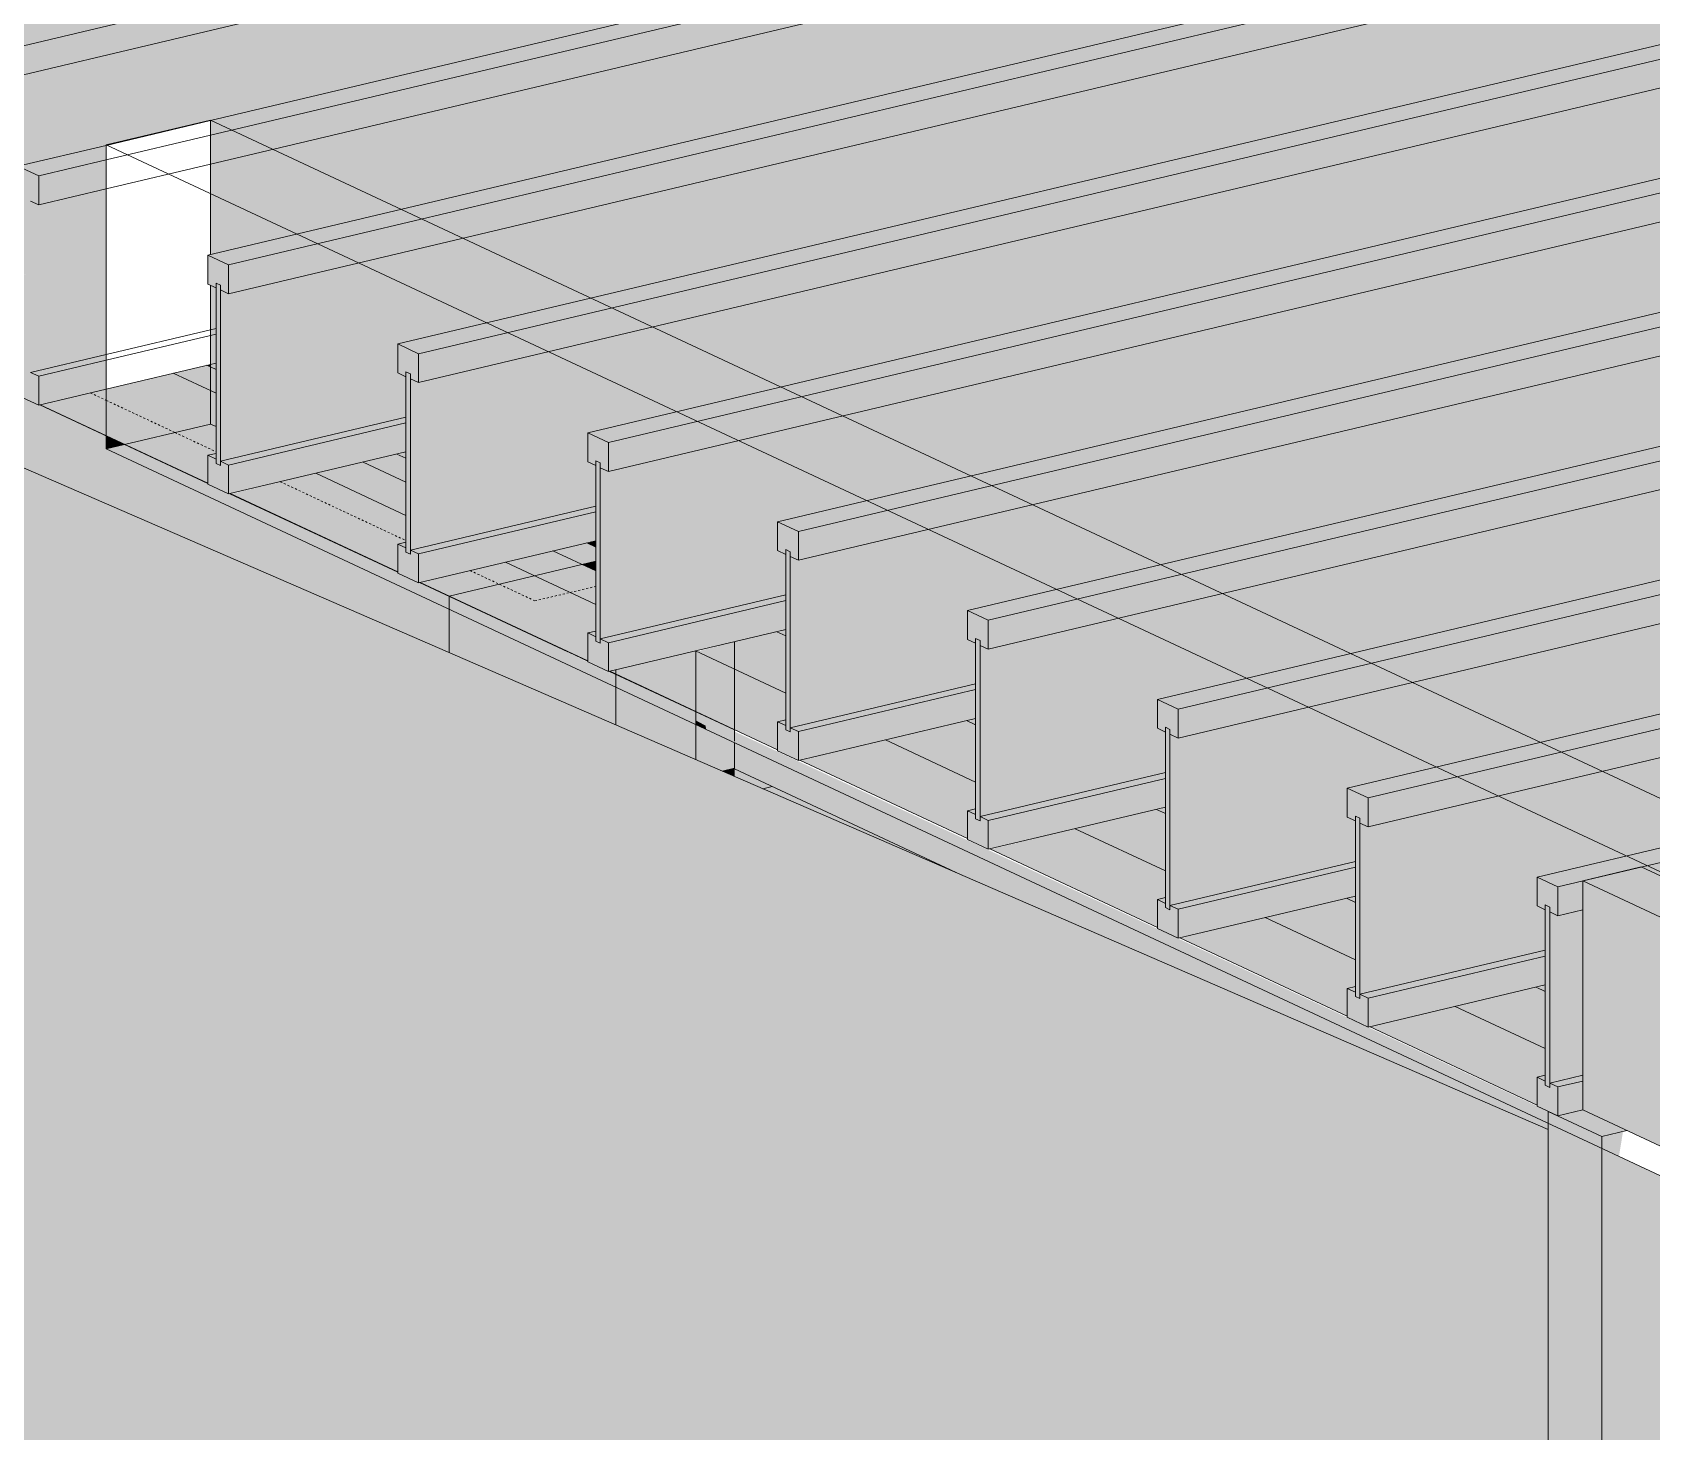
# Model space of a CAD drawing. Header units: inches. Extents: x -8719 to -3484, y -2874 to 4085.
# Drawn here: x -6957.8 to -6878.7, y -2326.3 to -2257.9 of the extents above; entities that cross this region are included whole.
import ezdxf

# ---------------------------------------------------------------- set-up
doc = ezdxf.new("R2010")
doc.units = ezdxf.units.IN
doc.header["$MEASUREMENT"] = 0
doc.linetypes.add('Dash 1_16_', pattern=[0.125, 0.0625, -0.0625])
for name, color, linetype, lineweight in [('A-DETL-1', 90, 'Dash 1_16_', 9), ('I-WALL', 2, 'Continuous', 13), ('S-BEAM', 12, 'Continuous', 9), ('S-COLS', 52, 'Continuous', 9), ('S-FNDN', 32, 'Continuous', 13)]:
    doc.layers.add(name, color=color, linetype=linetype, lineweight=lineweight)
for name, color, linetype, lineweight, transparency in [('A-WALL-PATT-1', 235, 'Continuous', 13, 0.4), ('A-WALL-PATT-3', 25, 'Continuous', 13, 0.4), ('I-WALL-1', 2, 'Continuous', 13, 0.4), ('S-FNDN-2', 25, 'Continuous', 13, 0.4)]:
    doc.layers.add(name, color=color, linetype=linetype, lineweight=lineweight, transparency=transparency)

# ---------------------------------------------------------------- blocks, each defined once
blk = doc.blocks.new('LVL-Laminated Veneer Lumber - _2_-1 3_4_ x 11 7_8_ LVL-2285549-STRUCTURAL - 3D')
at = {"layer": 'S-BEAM'}
for p, q in [((-5684.523, -2299.342), (-5681.672, -2298.666)), ((-5652.85, -2312.15), (-5681.672, -2298.666)), ((-5684.523, -2310.539), (-5684.523, -2299.342)), ((-5684.523, -2299.342), (-5655.701, -2312.826)), ((-5677.479, -2313.834), (-5684.523, -2310.539)), ((-5652.85, -2312.15), (-5655.652, -2312.814)), ((-5652.85, -2312.715), (-5652.85, -2312.15)), ((-5655.701, -2312.826), (-5655.701, -2313.391)), ((-5668.198, -2318.176), (-5675.242, -2314.881)), ((-5658.086, -2322.907), (-5665.961, -2319.223))]:
    blk.add_line(p, q, dxfattribs=at)
blk = doc.blocks.new('LVL-Laminated Veneer Lumber - 1 3_4_x11 7_8_ LVL-2133004-STRUCTURAL - 3D')
at = {"layer": 'S-BEAM'}
for p, q in [((-5725.985, -2289.003), (-5725.985, -2287.657)), ((-5725.985, -2292.523), (-5725.985, -2289.003)), ((-5725.985, -2293.868), (-5725.985, -2292.593)), ((-5725.985, -2293.868), (-5714.916, -2299.046)), ((-5668.777, -2317.906), (-5668.777, -2319.069)), ((-5667.351, -2319.688), (-5667.351, -2319.434))]:
    blk.add_line(p, q, dxfattribs=at)
blk = doc.blocks.new('Plywood Web Joist - 11 7_8_ TJI360 _ 16_ O_C_-V343-STRUCTURAL - 3D')
at = {"layer": 'S-BEAM'}
for p, q in [((-5694.508, -2242.819), (-5769.273, -2260.555)), ((-5769.273, -2261.97), (-5692.502, -2243.758))]:
    blk.add_line(p, q, dxfattribs=at)
blk = doc.blocks.new('Plywood Web Joist - 11 7_8_ TJI360 _ 16_ O_C_-V344-STRUCTURAL - 3D')
at = {"layer": 'S-BEAM'}
for p, q in [((-5751.602, -2262.191), (-5686.242, -2246.686)), ((-5685.227, -2247.161), (-5751.602, -2262.907)), ((-5751.602, -2264.321), (-5683.221, -2248.1)), ((-5756.693, -2263.399), (-5751.602, -2262.191)), ((-5751.602, -2262.907), (-5756.693, -2264.115)), ((-5761.007, -2264.422), (-5756.693, -2263.399)), ((-5759.992, -2264.897), (-5761.007, -2264.422)), ((-5756.693, -2264.115), (-5759.992, -2264.897)), ((-5756.693, -2265.529), (-5751.602, -2264.321)), ((-5759.992, -2266.312), (-5759.992, -2264.897)), ((-5759.992, -2266.312), (-5756.693, -2265.529)), ((-5760.391, -2266.125), (-5759.992, -2266.312)), ((-5756.693, -2273.616), (-5751.602, -2272.408)), ((-5756.693, -2273.897), (-5751.602, -2272.689)), ((-5751.602, -2272.408), (-5751.327, -2272.343)), ((-5751.602, -2272.689), (-5751.327, -2272.624)), ((-5760.391, -2274.493), (-5756.693, -2273.616)), ((-5759.992, -2274.68), (-5756.693, -2273.897)), ((-5756.693, -2275.311), (-5751.602, -2274.104)), ((-5751.602, -2274.104), (-5751.327, -2274.038)), ((-5759.992, -2274.68), (-5760.391, -2274.493)), ((-5759.992, -2276.094), (-5759.992, -2274.68)), ((-5761.007, -2275.619), (-5759.992, -2276.094)), ((-5759.992, -2276.094), (-5756.693, -2275.311))]:
    blk.add_line(p, q, dxfattribs=at)
blk = doc.blocks.new('Plywood Web Joist - 11 7_8_ TJI360 _ 16_ O_C_-V345-STRUCTURAL - 3D')
at = {"layer": 'S-BEAM'}
for p, q in [((-5751.726, -2268.764), (-5676.961, -2251.028)), ((-5675.946, -2251.503), (-5750.711, -2269.239)), ((-5750.711, -2270.653), (-5673.94, -2252.441)), ((-5750.711, -2269.239), (-5751.726, -2268.764)), ((-5751.726, -2268.764), (-5751.726, -2270.179)), ((-5750.711, -2270.653), (-5750.711, -2269.239)), ((-5751.726, -2270.179), (-5751.327, -2270.365)), ((-5751.327, -2270.365), (-5751.327, -2270.129)), ((-5751.327, -2270.129), (-5751.11, -2270.231)), ((-5751.11, -2270.231), (-5751.327, -2270.129)), ((-5751.327, -2270.129), (-5751.327, -2278.942)), ((-5751.11, -2270.231), (-5751.11, -2270.467)), ((-5751.11, -2279.043), (-5751.11, -2270.231)), ((-5751.11, -2270.467), (-5750.711, -2270.653)), ((-5751.11, -2278.835), (-5742.046, -2276.685)), ((-5750.711, -2279.022), (-5742.046, -2276.966)), ((-5751.327, -2278.452), (-5751.726, -2278.547)), ((-5751.726, -2278.547), (-5751.726, -2279.961)), ((-5751.327, -2278.733), (-5751.726, -2278.547)), ((-5751.327, -2278.942), (-5751.327, -2278.733)), ((-5751.11, -2279.043), (-5751.327, -2278.942)), ((-5751.327, -2278.942), (-5751.11, -2279.043)), ((-5750.711, -2279.022), (-5751.11, -2278.835)), ((-5751.11, -2278.835), (-5751.11, -2279.043)), ((-5750.711, -2280.436), (-5742.046, -2278.38)), ((-5750.711, -2280.436), (-5750.711, -2279.022)), ((-5751.726, -2279.961), (-5750.711, -2280.436))]:
    blk.add_line(p, q, dxfattribs=at)
blk = doc.blocks.new('Plywood Web Joist - 11 7_8_ TJI360 _ 16_ O_C_-V346-STRUCTURAL - 3D')
at = {"layer": 'S-BEAM'}
for p, q in [((-5742.445, -2273.106), (-5648.932, -2250.922)), ((-5648.932, -2251.638), (-5741.43, -2273.581)), ((-5741.43, -2274.995), (-5648.932, -2253.052)), ((-5741.43, -2273.581), (-5742.445, -2273.106)), ((-5742.445, -2273.106), (-5742.445, -2274.52)), ((-5741.43, -2274.995), (-5741.43, -2273.581)), ((-5742.445, -2274.52), (-5742.046, -2274.707)), ((-5742.046, -2274.707), (-5742.046, -2274.471)), ((-5742.046, -2274.471), (-5741.829, -2274.573)), ((-5741.829, -2274.573), (-5742.046, -2274.471)), ((-5742.046, -2274.471), (-5742.046, -2283.284)), ((-5741.829, -2274.573), (-5741.829, -2274.809)), ((-5741.829, -2283.385), (-5741.829, -2274.573)), ((-5741.829, -2274.809), (-5741.43, -2274.995)), ((-5741.829, -2283.177), (-5732.765, -2281.027)), ((-5741.43, -2283.363), (-5732.765, -2281.308)), ((-5742.046, -2282.794), (-5742.445, -2282.888)), ((-5742.445, -2282.888), (-5742.445, -2284.303)), ((-5742.046, -2283.075), (-5742.445, -2282.888)), ((-5741.43, -2284.778), (-5732.765, -2282.722)), ((-5742.046, -2283.284), (-5742.046, -2283.075)), ((-5741.829, -2283.385), (-5742.046, -2283.284)), ((-5742.046, -2283.284), (-5741.829, -2283.385)), ((-5741.43, -2283.363), (-5741.829, -2283.177)), ((-5741.829, -2283.177), (-5741.829, -2283.385)), ((-5741.43, -2284.778), (-5741.43, -2283.363)), ((-5742.445, -2284.303), (-5741.43, -2284.778))]:
    blk.add_line(p, q, dxfattribs=at)
blk = doc.blocks.new('Plywood Web Joist - 11 7_8_ TJI360 _ 16_ O_C_-V347-STRUCTURAL - 3D')
at = {"layer": 'S-BEAM'}
for p, q in [((-5733.164, -2277.448), (-5648.932, -2257.466)), ((-5648.932, -2258.181), (-5732.149, -2277.923)), ((-5732.149, -2279.337), (-5648.932, -2259.596)), ((-5732.149, -2277.923), (-5733.164, -2277.448)), ((-5733.164, -2277.448), (-5733.164, -2278.862)), ((-5732.149, -2279.337), (-5732.149, -2277.923)), ((-5733.164, -2278.862), (-5732.765, -2279.049)), ((-5732.765, -2279.049), (-5732.765, -2278.813)), ((-5732.765, -2278.813), (-5732.548, -2278.915)), ((-5732.548, -2278.915), (-5732.765, -2278.813)), ((-5732.765, -2278.813), (-5732.765, -2287.625)), ((-5732.548, -2278.915), (-5732.548, -2279.151)), ((-5732.548, -2287.727), (-5732.548, -2278.915)), ((-5732.548, -2279.151), (-5732.149, -2279.337)), ((-5732.548, -2287.519), (-5723.485, -2285.369)), ((-5732.149, -2287.705), (-5723.485, -2285.65)), ((-5732.765, -2287.136), (-5733.164, -2287.23)), ((-5733.164, -2287.23), (-5733.164, -2288.645)), ((-5732.765, -2287.417), (-5733.164, -2287.23)), ((-5732.765, -2287.625), (-5732.765, -2287.417)), ((-5732.548, -2287.727), (-5732.765, -2287.625)), ((-5732.765, -2287.625), (-5732.548, -2287.727)), ((-5732.149, -2287.705), (-5732.548, -2287.519)), ((-5732.548, -2287.519), (-5732.548, -2287.727)), ((-5732.149, -2289.12), (-5723.485, -2287.064)), ((-5732.149, -2289.12), (-5732.149, -2287.705)), ((-5733.164, -2288.645), (-5732.149, -2289.12))]:
    blk.add_line(p, q, dxfattribs=at)
blk = doc.blocks.new('Plywood Web Joist - 11 7_8_ TJI360 _ 16_ O_C_-V348-STRUCTURAL - 3D')
at = {"layer": 'S-BEAM'}
for p, q in [((-5723.883, -2281.79), (-5648.932, -2264.009)), ((-5648.932, -2264.725), (-5722.868, -2282.265)), ((-5722.868, -2283.679), (-5648.932, -2266.139)), ((-5722.868, -2282.265), (-5723.883, -2281.79)), ((-5723.883, -2281.79), (-5723.883, -2283.204)), ((-5722.868, -2283.679), (-5722.868, -2282.265)), ((-5723.883, -2283.204), (-5723.485, -2283.391)), ((-5723.485, -2283.391), (-5723.485, -2283.155)), ((-5723.485, -2283.155), (-5723.267, -2283.257)), ((-5723.267, -2283.257), (-5723.485, -2283.155)), ((-5723.485, -2283.155), (-5723.485, -2291.967)), ((-5723.267, -2283.257), (-5723.267, -2283.493)), ((-5723.267, -2292.069), (-5723.267, -2283.257)), ((-5723.267, -2283.493), (-5722.868, -2283.679)), ((-5723.267, -2291.861), (-5714.204, -2289.71)), ((-5722.868, -2292.047), (-5714.204, -2289.992)), ((-5723.485, -2291.478), (-5723.883, -2291.572)), ((-5723.883, -2291.572), (-5723.883, -2292.987)), ((-5723.485, -2291.759), (-5723.883, -2291.572)), ((-5723.485, -2291.967), (-5723.485, -2291.759)), ((-5722.868, -2293.461), (-5714.204, -2291.406)), ((-5723.267, -2292.069), (-5723.485, -2291.967)), ((-5723.485, -2291.967), (-5723.267, -2292.069)), ((-5722.868, -2292.047), (-5723.267, -2291.861)), ((-5723.267, -2291.861), (-5723.267, -2292.069)), ((-5722.868, -2293.461), (-5722.868, -2292.047)), ((-5723.883, -2292.987), (-5722.868, -2293.461))]:
    blk.add_line(p, q, dxfattribs=at)
blk = doc.blocks.new('Plywood Web Joist - 11 7_8_ TJI360 _ 16_ O_C_-V349-STRUCTURAL - 3D')
at = {"layer": 'S-BEAM'}
for p, q in [((-5714.602, -2286.132), (-5648.932, -2270.553)), ((-5648.932, -2271.269), (-5713.587, -2286.607)), ((-5713.587, -2288.021), (-5648.932, -2272.683)), ((-5713.587, -2286.607), (-5714.602, -2286.132)), ((-5714.602, -2286.132), (-5714.602, -2287.546)), ((-5713.587, -2288.021), (-5713.587, -2286.607)), ((-5714.602, -2287.546), (-5714.204, -2287.733)), ((-5714.204, -2287.733), (-5714.204, -2287.497)), ((-5714.204, -2287.497), (-5713.986, -2287.599)), ((-5713.986, -2287.599), (-5714.204, -2287.497)), ((-5714.204, -2287.497), (-5714.204, -2296.309)), ((-5713.986, -2287.599), (-5713.986, -2287.834)), ((-5713.986, -2296.411), (-5713.986, -2287.599)), ((-5713.986, -2287.834), (-5713.587, -2288.021)), ((-5713.986, -2296.202), (-5704.923, -2294.052)), ((-5713.587, -2296.389), (-5704.923, -2294.334)), ((-5714.204, -2295.82), (-5714.602, -2295.914)), ((-5714.602, -2295.914), (-5714.602, -2297.328)), ((-5714.204, -2296.101), (-5714.602, -2295.914)), ((-5714.204, -2296.309), (-5714.204, -2296.101)), ((-5713.986, -2296.411), (-5714.204, -2296.309)), ((-5714.204, -2296.309), (-5713.986, -2296.411)), ((-5713.587, -2296.389), (-5713.986, -2296.202)), ((-5713.986, -2296.202), (-5713.986, -2296.411)), ((-5713.587, -2297.803), (-5704.923, -2295.748)), ((-5713.587, -2297.803), (-5713.587, -2296.389)), ((-5714.602, -2297.328), (-5713.587, -2297.803))]:
    blk.add_line(p, q, dxfattribs=at)
blk = doc.blocks.new('Plywood Web Joist - 11 7_8_ TJI360 _ 16_ O_C_-V350-STRUCTURAL - 3D')
at = {"layer": 'S-BEAM'}
for p, q in [((-5705.322, -2290.474), (-5648.932, -2277.096)), ((-5648.932, -2277.812), (-5704.306, -2290.949)), ((-5704.306, -2292.363), (-5648.932, -2279.226)), ((-5704.306, -2290.949), (-5705.322, -2290.474)), ((-5705.322, -2290.474), (-5705.322, -2291.888)), ((-5704.306, -2292.363), (-5704.306, -2290.949)), ((-5705.322, -2291.888), (-5704.923, -2292.075)), ((-5704.923, -2292.075), (-5704.923, -2291.839)), ((-5704.923, -2291.839), (-5704.705, -2291.941)), ((-5704.705, -2291.941), (-5704.923, -2291.839)), ((-5704.923, -2291.839), (-5704.923, -2300.651)), ((-5704.705, -2291.941), (-5704.705, -2292.176)), ((-5704.705, -2300.753), (-5704.705, -2291.941)), ((-5704.705, -2292.176), (-5704.306, -2292.363)), ((-5704.705, -2300.544), (-5695.642, -2298.394)), ((-5704.306, -2300.731), (-5695.642, -2298.675)), ((-5704.923, -2300.161), (-5705.322, -2300.256)), ((-5705.322, -2300.256), (-5705.322, -2301.67)), ((-5704.923, -2300.443), (-5705.322, -2300.256)), ((-5704.923, -2300.651), (-5704.923, -2300.443)), ((-5704.306, -2302.145), (-5695.642, -2300.09)), ((-5704.705, -2300.753), (-5704.923, -2300.651)), ((-5704.923, -2300.651), (-5704.705, -2300.753)), ((-5704.306, -2300.731), (-5704.705, -2300.544)), ((-5704.705, -2300.544), (-5704.705, -2300.753)), ((-5704.306, -2302.145), (-5704.306, -2300.731)), ((-5705.322, -2301.67), (-5704.306, -2302.145))]:
    blk.add_line(p, q, dxfattribs=at)
blk = doc.blocks.new('Plywood Web Joist - 11 7_8_ TJI360 _ 16_ O_C_-V351-STRUCTURAL - 3D')
at = {"layer": 'S-BEAM'}
for p, q in [((-5696.041, -2294.815), (-5648.932, -2283.64)), ((-5648.932, -2284.356), (-5695.026, -2295.29)), ((-5695.026, -2296.705), (-5648.932, -2285.77)), ((-5695.026, -2295.29), (-5696.041, -2294.815)), ((-5696.041, -2294.815), (-5696.041, -2296.23)), ((-5695.026, -2296.705), (-5695.026, -2295.29)), ((-5696.041, -2296.23), (-5695.642, -2296.416)), ((-5695.642, -2296.416), (-5695.642, -2296.181)), ((-5695.642, -2296.181), (-5695.424, -2296.282)), ((-5695.424, -2296.282), (-5695.642, -2296.181)), ((-5695.642, -2296.181), (-5695.642, -2304.993)), ((-5695.424, -2296.282), (-5695.424, -2296.518)), ((-5695.424, -2305.095), (-5695.424, -2296.282)), ((-5695.424, -2296.518), (-5695.026, -2296.705)), ((-5695.424, -2304.886), (-5686.361, -2302.736)), ((-5695.026, -2305.073), (-5686.361, -2303.017)), ((-5695.642, -2304.503), (-5696.041, -2304.598)), ((-5696.041, -2304.598), (-5696.041, -2306.012)), ((-5695.642, -2304.784), (-5696.041, -2304.598)), ((-5695.642, -2304.993), (-5695.642, -2304.784)), ((-5695.424, -2305.095), (-5695.642, -2304.993)), ((-5695.642, -2304.993), (-5695.424, -2305.095)), ((-5695.026, -2305.073), (-5695.424, -2304.886)), ((-5695.424, -2304.886), (-5695.424, -2305.095)), ((-5695.026, -2306.487), (-5686.361, -2304.432)), ((-5695.026, -2306.487), (-5695.026, -2305.073)), ((-5696.041, -2306.012), (-5695.026, -2306.487))]:
    blk.add_line(p, q, dxfattribs=at)
blk = doc.blocks.new('Plywood Web Joist - 11 7_8_ TJI360 _ 16_ O_C_-V352-STRUCTURAL - 3D')
at = {"layer": 'S-BEAM'}
for p, q in [((-5686.76, -2299.157), (-5648.932, -2290.184)), ((-5648.932, -2290.899), (-5685.745, -2299.632)), ((-5685.745, -2299.632), (-5686.76, -2299.157)), ((-5686.76, -2299.157), (-5686.76, -2300.572)), ((-5685.745, -2301.047), (-5685.745, -2299.632)), ((-5686.76, -2300.572), (-5686.361, -2300.758)), ((-5686.361, -2300.758), (-5686.361, -2300.523)), ((-5686.361, -2300.523), (-5686.143, -2300.624)), ((-5686.143, -2300.624), (-5686.361, -2300.523)), ((-5686.361, -2300.523), (-5686.361, -2309.335)), ((-5686.143, -2300.624), (-5686.143, -2300.86)), ((-5686.143, -2309.437), (-5686.143, -2300.624)), ((-5686.143, -2300.86), (-5685.745, -2301.047)), ((-5685.745, -2301.047), (-5684.523, -2300.757)), ((-5686.361, -2308.845), (-5686.76, -2308.94)), ((-5686.76, -2308.94), (-5686.76, -2310.354)), ((-5686.361, -2309.126), (-5686.76, -2308.94)), ((-5686.361, -2309.335), (-5686.361, -2309.126)), ((-5686.143, -2309.228), (-5684.523, -2308.844)), ((-5685.745, -2309.415), (-5684.523, -2309.125)), ((-5686.143, -2309.437), (-5686.361, -2309.335)), ((-5686.361, -2309.335), (-5686.143, -2309.437)), ((-5685.745, -2309.415), (-5686.143, -2309.228)), ((-5686.143, -2309.228), (-5686.143, -2309.437)), ((-5685.745, -2310.829), (-5685.745, -2309.415)), ((-5686.76, -2310.354), (-5685.745, -2310.829)), ((-5685.745, -2310.829), (-5684.523, -2310.539))]:
    blk.add_line(p, q, dxfattribs=at)

msp = doc.modelspace()

# ---------------------------------------------------------------- hatches: boundary and pattern name
at = {"layer": 'A-WALL-PATT-1'}
for points in [[(-6937.456, -2288.19), (-6937.456, -2286.068), (-6954.217, -2278.227), (-6954.217, -2277.584), (-6996.162, -2257.977), (-6996.162, -2262.714), (-6937.574, -2288.139)], [(-6954.217, -2278.227), (-6953.306, -2278.01), (-6954.217, -2277.6)], [(-6951.709, -2279.4), (-6951.889, -2278.673), (-6953.328, -2278.016), (-6954.217, -2278.227), (-6952.518, -2279.022)], [(-6937.456, -2286.068), (-6937.456, -2285.426), (-6951.885, -2278.691), (-6951.709, -2279.4), (-6938.367, -2285.642)], [(-6925.395, -2291.508), (-6925.395, -2289.45), (-6925.653, -2288.166), (-6929.31, -2289.033), (-6929.31, -2289.401), (-6925.511, -2291.446)], [(-6925.395, -2289.45), (-6925.419, -2288.11), (-6925.653, -2288.166), (-6925.461, -2289.12)], [(-6925.395, -2291.711), (-6925.395, -2291.508), (-6929.31, -2289.401), (-6929.31, -2289.879), (-6925.511, -2291.657)], [(-6925.395, -2293.425), (-6925.395, -2291.711), (-6929.31, -2289.879), (-6929.31, -2291.725), (-6925.511, -2293.374)], [(-6883.741, -2311.198), (-6883.741, -2310.608), (-6923.509, -2292.047), (-6923.509, -2292.523), (-6922.513, -2293.059), (-6883.886, -2311.13)], [(-6922.513, -2293.059), (-6923.509, -2292.523), (-6923.509, -2292.593)]]:
    msp.add_hatch(color=256, dxfattribs=at).paths.add_polyline_path(points, flags=0)
h = msp.add_hatch(color=256, dxfattribs=at)
h.paths.add_polyline_path([(-6855.61, -2325.784), (-6855.61, -2324.358), (-6856.671, -2323.861), (-6856.36, -2325.459), (-6855.767, -2325.716)], flags=0)
h.paths.add_polyline_path([(-6874.789, -2315.386), (-6876.65, -2314.515), (-6876.65, -2314.578), (-6875.003, -2315.292)], flags=0)
h.paths.add_polyline_path([(-6883.741, -2311.501), (-6883.741, -2311.198), (-6923.509, -2292.593), (-6923.509, -2293.868), (-6912.441, -2299.046), (-6884.284, -2311.265)], flags=0)
h = msp.add_hatch(color=256, dxfattribs=at)
h.paths.add_polyline_path([(-6808.76, -2371.396), (-6801.191, -2369.601), (-6800.176, -2370.076), (-6800.176, -2370.448), (-6796.728, -2369.63), (-6808.76, -2364.001), (-6808.76, -2371.068)], flags=0)
h.paths.add_polyline_path([(-6819.137, -2367.315), (-6817.333, -2366.887), (-6817.333, -2361.931), (-6818.738, -2362.264), (-6818.738, -2362.806), (-6819.137, -2362.901), (-6819.137, -2366.726)], flags=0)
h.paths.add_polyline_path([(-6912.441, -2299.046), (-6921.671, -2294.728), (-6922.136, -2294.839), (-6914.222, -2298.273)], flags=0)
at = {"layer": 'A-WALL-PATT-3'}
h = msp.add_hatch(color=256, dxfattribs=at)
h.paths.add_polyline_path([(-6939.571, -2279.857), (-6939.571, -2278.693), (-6940.014, -2278.485), (-6941.666, -2278.877), (-6939.97, -2279.671)], flags=0)
h.paths.add_polyline_path([(-6948.852, -2275.515), (-6948.852, -2274.351), (-6949.126, -2274.223), (-6949.126, -2275.387)], flags=0)
h.paths.add_polyline_path([(-6958.133, -2271.173), (-6958.133, -2270.009), (-6958.576, -2269.802), (-6960.227, -2270.193), (-6958.532, -2270.987)], flags=0)
h.paths.add_polyline_path([(-6967.414, -2266.832), (-6967.414, -2265.667), (-6967.857, -2265.46), (-6969.508, -2265.852), (-6967.813, -2266.645)], flags=0)
h.paths.add_polyline_path([(-6976.695, -2262.49), (-6976.695, -2261.325), (-6977.138, -2261.118), (-6978.789, -2261.51), (-6977.093, -2262.303)], flags=0)
h.paths.add_polyline_path([(-6985.976, -2258.148), (-6985.976, -2256.983), (-6986.419, -2256.776), (-6988.07, -2257.168), (-6986.374, -2257.961)], flags=0)
h.paths.add_polyline_path([(-6995.256, -2253.806), (-6995.256, -2252.642), (-6995.7, -2252.434), (-6996.162, -2252.544), (-6996.162, -2253.382), (-6995.636, -2253.629)], flags=0)
h.paths.add_polyline_path([(-7004.537, -2249.464), (-7004.537, -2247.987), (-7006.632, -2248.484), (-7004.936, -2249.277)], flags=0)
h.paths.add_polyline_path([(-7013.818, -2245.122), (-7013.818, -2243.645), (-7015.913, -2244.142), (-7014.217, -2244.936)], flags=0)
h.paths.add_polyline_path([(-7023.099, -2240.78), (-7023.099, -2239.303), (-7025.194, -2239.8), (-7023.498, -2240.594)], flags=0)
h.paths.add_polyline_path([(-7032.38, -2236.438), (-7032.38, -2234.962), (-7034.475, -2235.458), (-7032.779, -2236.252)], flags=0)
h.paths.add_polyline_path([(-7041.661, -2232.097), (-7041.661, -2231.077), (-7043.107, -2231.42), (-7042.06, -2231.91)], flags=0)
h = msp.add_hatch(color=256, dxfattribs=at)
h.paths.add_polyline_path([(-6939.571, -2278.693), (-6939.571, -2278.38), (-6939.97, -2278.506)], flags=0)
h.paths.add_polyline_path([(-6948.852, -2274.351), (-6948.852, -2274.038), (-6949.126, -2274.104), (-6949.126, -2274.223)], flags=0)
h.paths.add_polyline_path([(-6958.133, -2270.009), (-6958.133, -2269.697), (-6958.532, -2269.823)], flags=0)
h.paths.add_polyline_path([(-6967.414, -2265.667), (-6967.414, -2265.355), (-6967.813, -2265.481)], flags=0)
h.paths.add_polyline_path([(-6976.695, -2261.325), (-6976.695, -2261.013), (-6977.093, -2261.139)], flags=0)
h.paths.add_polyline_path([(-6985.976, -2256.983), (-6985.999, -2256.677), (-6986.374, -2256.797)], flags=0)
h.paths.add_polyline_path([(-6995.256, -2252.642), (-6995.256, -2252.329), (-6995.636, -2252.464)], flags=0)
for points in [[(-6949.126, -2275.387), (-6949.126, -2274.223), (-6949.295, -2274.144), (-6950.947, -2274.535), (-6950.591, -2274.702)], [(-6949.126, -2274.223), (-6949.126, -2274.104), (-6949.295, -2274.144)], [(-6930.961, -2283.885), (-6930.29, -2283.726), (-6930.29, -2283.035), (-6930.733, -2282.827), (-6932.385, -2283.219), (-6931.799, -2283.493)], [(-6930.29, -2283.035), (-6930.29, -2282.722), (-6930.689, -2282.848)], [(-6930.29, -2284.199), (-6930.29, -2283.726), (-6930.961, -2283.885), (-6930.689, -2284.012)]]:
    msp.add_hatch(color=256, dxfattribs=at).paths.add_polyline_path(points, flags=0)
at = {"layer": 'I-WALL-1'}
h = msp.add_hatch(color=256, dxfattribs=at)
h.paths.add_polyline_path([(-6883.741, -2404.744), (-6883.741, -2376.097), (-6924.372, -2385.736), (-6884.227, -2404.516)], flags=0)
h.paths.add_polyline_path([(-6956.566, -2370.674), (-6955.813, -2370.495), (-6955.813, -2369.081), (-6956.373, -2368.819), (-6956.373, -2363.085), (-6955.813, -2362.922), (-6955.813, -2362.311), (-6944.205, -2367.742), (-6942.779, -2367.403), (-6942.779, -2365.989), (-6943.339, -2365.727), (-6943.339, -2359.993), (-6942.779, -2359.83), (-6942.779, -2359.219), (-6939.242, -2360.874), (-6939.242, -2350.912), (-6942.362, -2349.452), (-6943.788, -2349.79), (-6943.788, -2351.205), (-6943.228, -2351.467), (-6943.228, -2357.2), (-6943.788, -2357.333), (-6943.788, -2357.974), (-6955.396, -2352.544), (-6956.821, -2352.882), (-6956.821, -2354.296), (-6956.261, -2354.558), (-6956.261, -2360.292), (-6956.821, -2360.425), (-6956.821, -2361.066), (-6968.429, -2355.636), (-6969.854, -2355.985), (-6969.854, -2357.388), (-6969.294, -2357.65), (-6969.294, -2363.384), (-6969.854, -2363.517), (-6969.854, -2364.158), (-6981.462, -2358.728), (-6981.887, -2358.828), (-6956.678, -2370.622)], flags=0)
h.paths.add_polyline_path([(-6905.105, -2358.466), (-6903.68, -2358.128), (-6903.68, -2356.714), (-6904.24, -2356.452), (-6904.24, -2350.718), (-6903.68, -2350.555), (-6903.68, -2349.944), (-6892.072, -2355.374), (-6890.647, -2355), (-6890.647, -2353.622), (-6891.207, -2353.36), (-6891.207, -2347.626), (-6890.647, -2347.463), (-6890.647, -2346.852), (-6883.741, -2350.083), (-6883.741, -2340.121), (-6890.23, -2337.085), (-6891.655, -2337.423), (-6891.655, -2338.837), (-6891.095, -2339.099), (-6891.095, -2344.833), (-6891.655, -2344.966), (-6891.655, -2345.607), (-6903.263, -2340.177), (-6904.688, -2340.515), (-6904.688, -2341.929), (-6904.128, -2342.191), (-6904.128, -2347.925), (-6904.688, -2348.058), (-6904.688, -2348.699), (-6913.803, -2344.435), (-6913.803, -2354.397), (-6907.556, -2357.32)], flags=0)
h.paths.add_polyline_path([(-6855.61, -2340.651), (-6855.61, -2334.902), (-6864.163, -2330.901), (-6865.589, -2331.239), (-6865.589, -2332.654), (-6865.029, -2332.916), (-6865.029, -2336.245), (-6856.973, -2340.014)], flags=0)
h.paths.add_polyline_path([(-6864.707, -2319.513), (-6863.486, -2319.223), (-6863.486, -2317.809), (-6863.884, -2317.622), (-6863.884, -2309.535), (-6863.486, -2309.44), (-6863.486, -2308.026), (-6860.635, -2307.35), (-6853.177, -2310.839), (-6853.177, -2215.148), (-6869.955, -2207.298), (-6873.009, -2208.023), (-6874.75, -2207.209), (-6874.75, -2205.055), (-6897.798, -2194.273), (-6900.852, -2194.997), (-6902.592, -2194.183), (-6902.592, -2192.03), (-6925.641, -2181.247), (-6928.695, -2181.972), (-6930.435, -2181.157), (-6930.435, -2179.004), (-6953.484, -2168.221), (-6956.538, -2168.946), (-6958.278, -2168.132), (-6958.278, -2165.979), (-6981.326, -2155.196), (-6984.38, -2155.92), (-6986.121, -2155.106), (-6986.121, -2152.953), (-7009.169, -2142.17), (-7012.223, -2142.895), (-7013.963, -2142.081), (-7013.963, -2139.927), (-7037.012, -2129.145), (-7040.066, -2129.869), (-7041.806, -2129.055), (-7041.806, -2126.902), (-7060.041, -2118.371), (-7084.195, -2124.101), (-7084.195, -2146.355), (-7080.582, -2148.046), (-7084.195, -2148.903), (-7084.195, -2152.059), (-7085.417, -2152.349), (-7109.634, -2141.019), (-7109.634, -2130.136), (-7199.835, -2151.534), (-7199.835, -2152.948), (-7199.437, -2153.135), (-7199.437, -2161.221), (-7199.835, -2161.316), (-7199.835, -2162.73), (-7198.82, -2163.205), (-7190.156, -2161.15), (-7190.156, -2165.563), (-7190.554, -2165.658), (-7190.554, -2167.072), (-7189.539, -2167.547), (-7180.875, -2165.492), (-7180.875, -2169.905), (-7181.273, -2170), (-7181.273, -2171.414), (-7180.258, -2171.889), (-7171.594, -2169.833), (-7171.594, -2174.247), (-7171.993, -2174.342), (-7171.993, -2175.756), (-7170.948, -2176.224), (-7162.313, -2174.175), (-7162.313, -2178.589), (-7162.712, -2178.684), (-7162.712, -2180.098), (-7161.697, -2180.573), (-7153.032, -2178.517), (-7153.032, -2182.931), (-7153.431, -2183.025), (-7153.417, -2184.446), (-7152.416, -2184.915), (-7143.751, -2182.859), (-7143.751, -2187.273), (-7144.15, -2187.367), (-7144.15, -2188.782), (-7143.135, -2189.256), (-7134.47, -2187.201), (-7134.47, -2191.615), (-7134.869, -2191.709), (-7134.869, -2193.123), (-7133.854, -2193.598), (-7125.189, -2191.543), (-7125.189, -2195.956), (-7125.588, -2196.051), (-7125.588, -2197.465), (-7124.573, -2197.94), (-7115.908, -2195.885), (-7115.908, -2200.298), (-7116.307, -2200.393), (-7116.307, -2201.807), (-7115.292, -2202.282), (-7106.627, -2200.227), (-7106.627, -2204.64), (-7107.026, -2204.735), (-7107.026, -2206.149), (-7106.011, -2206.624), (-7097.347, -2204.568), (-7097.347, -2208.982), (-7097.745, -2209.077), (-7097.745, -2210.491), (-7096.73, -2210.966), (-7088.066, -2208.91), (-7088.066, -2213.324), (-7088.464, -2213.419), (-7088.464, -2214.833), (-7087.449, -2215.308), (-7078.785, -2213.252), (-7078.785, -2217.666), (-7079.183, -2217.76), (-7079.183, -2219.175), (-7078.168, -2219.65), (-7069.504, -2217.594), (-7069.504, -2222.008), (-7069.903, -2222.102), (-7069.903, -2223.517), (-7068.887, -2223.991), (-7060.223, -2221.936), (-7060.223, -2226.35), (-7060.622, -2226.444), (-7060.622, -2227.858), (-7059.607, -2228.333), (-7050.942, -2226.278), (-7050.942, -2230.691), (-7051.341, -2230.786), (-7051.341, -2232.2), (-7050.326, -2232.675), (-7041.661, -2230.62), (-7041.661, -2235.033), (-7042.06, -2235.128), (-7042.06, -2236.542), (-7041.045, -2237.017), (-7032.38, -2234.962), (-7032.38, -2239.375), (-7032.779, -2239.47), (-7032.779, -2240.884), (-7031.764, -2241.359), (-7023.099, -2239.303), (-7023.099, -2243.717), (-7023.498, -2243.812), (-7023.498, -2245.226), (-7022.483, -2245.701), (-7013.818, -2243.645), (-7013.818, -2248.059), (-7014.217, -2248.153), (-7014.217, -2249.568), (-7013.167, -2250.034), (-7004.537, -2247.987), (-7004.537, -2252.401), (-7004.936, -2252.495), (-7004.936, -2253.91), (-7003.921, -2254.385), (-6995.256, -2252.329), (-6995.256, -2256.743), (-6995.655, -2256.837), (-6995.636, -2258.261), (-6994.64, -2258.726), (-6985.976, -2256.685), (-6985.976, -2261.085), (-6986.374, -2261.179), (-6986.374, -2262.593), (-6985.359, -2263.068), (-6976.695, -2261.013), (-6976.695, -2265.426), (-6977.093, -2265.521), (-6977.093, -2266.935), (-6976.078, -2267.41), (-6967.414, -2265.355), (-6967.414, -2269.768), (-6967.813, -2269.863), (-6967.813, -2271.277), (-6966.797, -2271.752), (-6958.133, -2269.697), (-6958.133, -2274.11), (-6958.532, -2274.205), (-6958.532, -2275.619), (-6957.517, -2276.094), (-6954.217, -2275.311), (-6954.217, -2263.376), (-6949.126, -2262.191), (-6949.126, -2268.735), (-6949.251, -2268.764), (-6949.251, -2270.179), (-6949.126, -2270.237), (-6949.126, -2274.104), (-6948.852, -2274.038), (-6948.852, -2278.452), (-6949.251, -2278.547), (-6949.251, -2279.961), (-6948.236, -2280.436), (-6939.571, -2278.38), (-6939.571, -2282.794), (-6939.97, -2282.888), (-6939.97, -2284.303), (-6938.955, -2284.778), (-6930.29, -2282.722), (-6930.29, -2287.136), (-6930.689, -2287.23), (-6930.689, -2288.645), (-6929.674, -2289.12), (-6921.009, -2287.064), (-6921.009, -2291.478), (-6921.408, -2291.572), (-6921.408, -2292.987), (-6920.393, -2293.461), (-6911.728, -2291.406), (-6911.728, -2295.82), (-6912.127, -2295.914), (-6912.127, -2297.328), (-6911.112, -2297.803), (-6902.447, -2295.748), (-6902.447, -2300.161), (-6902.846, -2300.256), (-6902.846, -2301.67), (-6901.831, -2302.145), (-6893.166, -2300.09), (-6893.166, -2304.503), (-6893.565, -2304.598), (-6893.565, -2306.012), (-6892.55, -2306.487), (-6883.886, -2304.432), (-6883.886, -2308.845), (-6884.284, -2308.94), (-6884.284, -2310.354), (-6883.269, -2310.829), (-6882.047, -2310.539), (-6882.047, -2299.342), (-6879.196, -2298.666), (-6870.931, -2302.533), (-6875.003, -2303.499), (-6875.003, -2304.914), (-6874.605, -2305.1), (-6874.605, -2313.187), (-6875.003, -2313.282), (-6875.003, -2314.696), (-6873.988, -2315.171), (-6872.766, -2314.881), (-6872.766, -2313.467), (-6873.165, -2313.28), (-6873.165, -2305.193), (-6872.766, -2305.099), (-6872.766, -2303.684), (-6869.915, -2303.008), (-6861.65, -2306.875), (-6865.723, -2307.841), (-6865.723, -2309.255), (-6865.324, -2309.442), (-6865.324, -2317.529), (-6865.723, -2317.623), (-6865.723, -2319.038), (-6864.876, -2319.434)], flags=0)
h.paths.add_polyline_path([(-6870.506, -2252.89), (-6939.242, -2220.733), (-6939.242, -2182.606), (-6938.021, -2182.316), (-6931.789, -2185.231), (-6930.637, -2184.958), (-6930.637, -2185.77), (-6909.566, -2195.628), (-6908.414, -2195.354), (-6908.414, -2196.167), (-6887.27, -2206.058), (-6886.118, -2205.785), (-6886.118, -2206.597), (-6869.284, -2214.473), (-6869.284, -2246.897), (-6865.671, -2248.587), (-6869.284, -2249.444), (-6869.284, -2252.6)], flags=0)
h.paths.add_polyline_path([(-6969.84, -2206.419), (-6994.058, -2195.043), (-6994.058, -2156.961), (-6992.836, -2156.671), (-6986.605, -2159.587), (-6985.452, -2159.313), (-6985.452, -2160.126), (-6968.619, -2168.001), (-6968.619, -2200.425), (-6965.005, -2202.116), (-6968.619, -2202.993), (-6968.619, -2206.129)], flags=0)
h.paths.add_polyline_path([(-6853.177, -2203.769), (-6853.177, -2202.285), (-6859.293, -2199.423), (-6860.449, -2200.367), (-6853.615, -2203.564)], flags=0)
h.paths.add_polyline_path([(-6870.195, -2195.807), (-6869.399, -2194.695), (-6887.136, -2186.398), (-6888.292, -2187.341), (-6872.917, -2194.534)], flags=0)
h.paths.add_polyline_path([(-6898.038, -2182.781), (-6897.241, -2181.67), (-6914.979, -2173.372), (-6916.135, -2174.315), (-6900.852, -2181.465)], flags=0)
h.paths.add_polyline_path([(-6925.881, -2169.756), (-6925.085, -2168.644), (-6942.821, -2160.347), (-6943.977, -2161.29), (-6928.695, -2168.439)], flags=0)
h.paths.add_polyline_path([(-6953.724, -2156.73), (-6952.928, -2155.618), (-6970.664, -2147.321), (-6971.82, -2148.264), (-6956.538, -2155.414)], flags=0)
h.paths.add_polyline_path([(-7208.198, -2146.616), (-7181.775, -2140.348), (-7225.186, -2120.039), (-7229.009, -2120.039), (-7229.009, -2120.67), (-7225.715, -2122.211), (-7229.009, -2122.211), (-7229.009, -2127.44), (-7240.186, -2122.211), (-7241.073, -2122.211), (-7241.073, -2124.215), (-7239.74, -2124.839), (-7241.073, -2124.839), (-7241.073, -2130.985), (-7252.615, -2125.585), (-7252.971, -2125.67), (-7208.707, -2146.378)], flags=0)
h.paths.add_polyline_path([(-6981.566, -2143.705), (-6980.77, -2142.593), (-6998.507, -2134.295), (-6999.663, -2135.239), (-6984.38, -2142.388)], flags=0)
h.paths.add_polyline_path([(-7171.339, -2137.872), (-7109.634, -2123.234), (-7109.634, -2118.963), (-7146.986, -2101.488), (-7150.81, -2101.488), (-7150.81, -2102.119), (-7147.784, -2103.535), (-7150.81, -2103.535), (-7150.81, -2108.889), (-7160.02, -2104.58), (-7163.843, -2104.58), (-7163.843, -2105.211), (-7160.817, -2106.626), (-7163.843, -2106.626), (-7163.843, -2111.981), (-7173.053, -2107.672), (-7176.876, -2107.672), (-7176.876, -2108.303), (-7173.851, -2109.718), (-7176.876, -2109.718), (-7176.876, -2115.072), (-7186.086, -2110.764), (-7189.91, -2110.764), (-7189.91, -2111.395), (-7186.884, -2112.81), (-7189.91, -2112.81), (-7189.91, -2116.746), (-7188.479, -2116.746), (-7188.479, -2118.833), (-7199.119, -2113.856), (-7202.943, -2113.856), (-7202.943, -2114.486), (-7199.917, -2115.902), (-7202.943, -2115.902), (-7202.943, -2121.256), (-7213.071, -2116.518), (-7215.219, -2116.518), (-7214.301, -2116.948), (-7215.976, -2116.989), (-7172.764, -2137.205)], flags=0)
h.paths.add_polyline_path([(-7009.409, -2130.679), (-7008.613, -2129.567), (-7026.349, -2121.27), (-7027.505, -2122.213), (-7009.431, -2130.669)], flags=0)
h.paths.add_polyline_path([(-7254.397, -2125.003), (-7254.397, -2124.884), (-7254.567, -2124.924)], flags=0)
h.paths.add_polyline_path([(-7037.252, -2117.653), (-7036.455, -2116.542), (-7054.192, -2108.244), (-7055.348, -2109.187), (-7037.273, -2117.643)], flags=0)
h.paths.add_polyline_path([(-7084.195, -2117.199), (-7069.83, -2113.791), (-7092.697, -2103.093), (-7095.751, -2103.818), (-7097.492, -2103.004), (-7097.492, -2100.851), (-7109.634, -2095.17), (-7109.634, -2100.585), (-7123.155, -2094.259), (-7123.895, -2094.259), (-7122.168, -2095.305), (-7124.744, -2095.305), (-7124.744, -2095.935), (-7121.718, -2097.351), (-7124.744, -2097.351), (-7124.744, -2102.705), (-7135.886, -2097.493), (-7135.886, -2098.397), (-7137.777, -2098.397), (-7136.217, -2099.126), (-7137.565, -2099.126), (-7135.886, -2099.912), (-7135.886, -2102.769), (-7109.634, -2115.05), (-7109.634, -2102.891), (-7108.412, -2102.602), (-7102.133, -2105.506), (-7101.029, -2105.244), (-7101.029, -2106.056), (-7084.195, -2113.931), (-7084.195, -2116.746)], flags=0)
h.paths.add_polyline_path([(-7065.095, -2104.628), (-7064.299, -2103.516), (-7082.035, -2095.218), (-7083.191, -2096.162), (-7065.761, -2104.316)], flags=0)
h = msp.add_hatch(color=256, dxfattribs=at)
h.paths.add_polyline_path([(-6924.372, -2385.736), (-6883.741, -2376.097), (-6883.741, -2368.837), (-6913.803, -2375.969), (-6913.803, -2378.744), (-6915.025, -2379.034), (-6918.961, -2377.193), (-6934.668, -2380.919), (-6925.511, -2385.203)], flags=0)
h.paths.add_polyline_path([(-6855.61, -2322.907), (-6855.61, -2312.931), (-6854.682, -2312.71), (-6853.177, -2313.38), (-6853.226, -2310.816), (-6860.635, -2307.35), (-6863.486, -2308.026), (-6863.486, -2309.44), (-6863.884, -2309.535), (-6863.884, -2317.622), (-6863.486, -2317.809), (-6863.486, -2319.223), (-6855.771, -2322.832)], flags=0)
h.paths.add_polyline_path([(-6865.723, -2318.176), (-6865.723, -2317.623), (-6865.324, -2317.529), (-6865.324, -2309.442), (-6865.723, -2309.206), (-6865.723, -2307.841), (-6861.65, -2306.875), (-6869.915, -2303.008), (-6872.766, -2303.684), (-6872.766, -2305.099), (-6873.165, -2305.193), (-6873.165, -2313.28), (-6872.766, -2313.467), (-6872.766, -2314.881), (-6865.842, -2318.12)], flags=0)
h.paths.add_polyline_path([(-6875.003, -2313.834), (-6875.003, -2313.282), (-6874.605, -2313.187), (-6874.605, -2305.1), (-6875.003, -2304.864), (-6875.003, -2303.499), (-6870.931, -2302.533), (-6879.196, -2298.666), (-6882.047, -2299.342), (-6882.047, -2310.539), (-6875.123, -2313.778)], flags=0)
h.paths.add_polyline_path([(-6883.886, -2304.744), (-6883.886, -2304.432), (-6884.284, -2304.558)], flags=0)
h.paths.add_polyline_path([(-6893.166, -2300.402), (-6893.166, -2300.09), (-6893.565, -2300.216)], flags=0)
h.paths.add_polyline_path([(-6902.447, -2296.06), (-6902.447, -2295.748), (-6902.846, -2295.874)], flags=0)
h.paths.add_polyline_path([(-6911.728, -2291.718), (-6911.728, -2291.406), (-6912.127, -2291.532)], flags=0)
h.paths.add_polyline_path([(-6921.009, -2287.377), (-6921.009, -2287.064), (-6921.408, -2287.19)], flags=0)
h.paths.add_polyline_path([(-7207.594, -2159.101), (-7199.437, -2157.166), (-7199.437, -2153.135), (-7199.835, -2152.899), (-7199.835, -2151.534), (-7109.634, -2130.136), (-7109.634, -2123.234), (-7171.339, -2137.872), (-7216.536, -2116.746), (-7216.536, -2117.733), (-7214.563, -2118.656), (-7219.133, -2118.656), (-7219.133, -2122.871), (-7181.775, -2140.348), (-7208.198, -2146.616), (-7252.971, -2125.67), (-7254.397, -2126.008), (-7254.397, -2125.003), (-7254.567, -2124.924), (-7254.397, -2124.884), (-7254.397, -2124.168), (-7257.007, -2124.787), (-7257.007, -2135.984), (-7237.217, -2145.242), (-7237.217, -2146.391), (-7235.554, -2147.169), (-7235.554, -2146.02), (-7209.267, -2158.318)], flags=0)
h.paths.add_polyline_path([(-7084.195, -2124.101), (-7060.041, -2118.371), (-7064.855, -2116.119), (-7067.909, -2116.843), (-7069.649, -2116.029), (-7069.649, -2113.876), (-7069.83, -2113.791), (-7084.195, -2117.199), (-7084.195, -2118.631)], flags=0)
h.paths.add_polyline_path([(-7109.634, -2118.963), (-7109.634, -2115.05), (-7141.581, -2100.105), (-7143.73, -2100.105), (-7143.007, -2100.443), (-7145.821, -2100.443), (-7145.821, -2102.034), (-7114.374, -2116.746)], flags=0)
h = msp.add_hatch(color=256, dxfattribs=at)
h.paths.add_polyline_path([(-6985.157, -2357.298), (-6939.242, -2346.406), (-6939.242, -2329.577), (-6938.021, -2329.287), (-6931.789, -2332.202), (-6930.637, -2331.929), (-6930.637, -2332.741), (-6914.151, -2340.454), (-6883.741, -2333.239), (-6883.741, -2311.501), (-7095.956, -2219.407), (-7119.375, -2224.963), (-7125.176, -2222.445), (-7137.898, -2225.463), (-7137.898, -2285.842), (-6985.157, -2357.298)], flags=0)
h.paths.add_polyline_path([(-6875.588, -2331.305), (-6856.973, -2326.889), (-6856.973, -2323.72), (-6876.378, -2314.696), (-6876.65, -2314.578), (-6876.65, -2326.501), (-6876.039, -2326.356), (-6876.039, -2331.094), (-6875.588, -2331.305)], flags=0)
h = msp.add_hatch(color=256, dxfattribs=at)
h.paths.add_polyline_path([(-6882.759, -2410.659), (-6882.759, -2327.95), (-6881.13, -2327.564), (-6881.13, -2328.713), (-6876.65, -2330.808), (-6876.65, -2314.515), (-6880.288, -2312.813), (-6880.087, -2311.582), (-6879.908, -2311.54), (-6882.047, -2310.539), (-6883.269, -2310.829), (-6883.741, -2310.608), (-6883.741, -2410.2), (-6883.418, -2410.351)], flags=0)
h.paths.add_polyline_path([(-6853.177, -2341.79), (-6853.177, -2314.423), (-6855.61, -2313.285), (-6855.61, -2324.023), (-6855.386, -2324.023), (-6855.386, -2324.463), (-6855.61, -2324.358), (-6855.61, -2340.651), (-6853.297, -2341.734)], flags=0)
at = {"layer": 'S-FNDN-2'}
h = msp.add_hatch(color=256, dxfattribs=at)
h.paths.add_polyline_path([(-6933.276, -2284.434), (-6930.961, -2283.885), (-6932.385, -2283.219), (-6934.699, -2283.768)], flags=0)
h.paths.add_polyline_path([(-6939.571, -2281.489), (-6939.571, -2279.857), (-6941.666, -2278.877), (-6943.98, -2279.426), (-6939.97, -2281.303)], flags=0)
h.paths.add_polyline_path([(-6954.217, -2277.584), (-6954.217, -2275.311), (-6957.403, -2276.094), (-6955.425, -2277.019)], flags=0)
h.paths.add_polyline_path([(-6948.852, -2277.147), (-6948.852, -2275.515), (-6949.126, -2275.387), (-6949.126, -2277.019)], flags=0)
h.paths.add_polyline_path([(-6958.532, -2275.566), (-6958.532, -2274.205), (-6958.133, -2274.11), (-6958.133, -2271.173), (-6960.227, -2270.193), (-6966.683, -2271.752), (-6960.379, -2274.702)], flags=0)
h.paths.add_polyline_path([(-6967.813, -2271.224), (-6967.813, -2269.863), (-6967.414, -2269.768), (-6967.414, -2266.832), (-6969.508, -2265.852), (-6975.964, -2267.41), (-6969.66, -2270.36)], flags=0)
h.paths.add_polyline_path([(-6977.093, -2266.882), (-6977.093, -2265.521), (-6976.695, -2265.426), (-6976.695, -2262.49), (-6978.789, -2261.51), (-6985.245, -2263.068), (-6978.104, -2266.409)], flags=0)
h.paths.add_polyline_path([(-6986.374, -2262.54), (-6986.374, -2261.179), (-6985.976, -2261.085), (-6985.976, -2258.148), (-6988.07, -2257.168), (-6994.526, -2258.726), (-6988.222, -2261.676)], flags=0)
h.paths.add_polyline_path([(-6995.655, -2258.198), (-6995.636, -2256.833), (-6995.256, -2256.743), (-6995.256, -2253.806), (-6996.162, -2253.382), (-6996.162, -2257.961)], flags=0)
for points in [[(-6953.306, -2278.01), (-6949.126, -2277.019), (-6949.126, -2275.387), (-6950.947, -2274.535), (-6954.217, -2275.311), (-6954.217, -2277.584)], [(-6951.889, -2278.673), (-6952.124, -2277.73), (-6953.306, -2278.01), (-6952.844, -2278.227)], [(-6931.655, -2288.782), (-6931.655, -2288.139), (-6930.689, -2287.91), (-6930.689, -2287.23), (-6930.29, -2287.136), (-6930.29, -2285.831), (-6933.276, -2284.434), (-6937.456, -2285.441), (-6937.456, -2286.068), (-6932.567, -2288.356)], [(-6929.31, -2289.401), (-6929.31, -2289.033), (-6929.674, -2289.12), (-6930.689, -2288.591), (-6930.689, -2287.91), (-6931.655, -2288.139), (-6929.645, -2289.221)], [(-6929.31, -2289.879), (-6929.31, -2289.401), (-6931.655, -2288.155), (-6931.655, -2288.782), (-6929.674, -2289.709)], [(-6923.509, -2292.523), (-6923.509, -2289.003), (-6925.395, -2288.139), (-6925.395, -2289.45), (-6924.929, -2291.759), (-6924.393, -2292.047)], [(-6929.31, -2291.725), (-6929.31, -2289.879), (-6931.655, -2288.782), (-6931.655, -2290.708), (-6929.674, -2291.568)], [(-6924.929, -2291.759), (-6925.395, -2289.45), (-6925.395, -2291.508)], [(-6924.892, -2291.946), (-6924.929, -2291.759), (-6925.395, -2291.508), (-6925.395, -2291.711)], [(-6924.517, -2293.805), (-6924.892, -2291.946), (-6925.395, -2291.711), (-6925.395, -2293.425)], [(-6923.509, -2292.593), (-6923.509, -2292.523), (-6924.929, -2291.759), (-6924.892, -2291.946), (-6924.676, -2292.047)], [(-6923.509, -2294.243), (-6923.509, -2293.835), (-6924.117, -2293.979)], [(-6922.136, -2294.839), (-6921.671, -2294.728), (-6923.509, -2293.868), (-6923.509, -2294.243), (-6923.418, -2294.282)]]:
    msp.add_hatch(color=256, dxfattribs=at).paths.add_polyline_path(points, flags=0)
h = msp.add_hatch(color=256, dxfattribs=at)
h.paths.add_polyline_path([(-6937.456, -2285.426), (-6933.276, -2284.434), (-6934.699, -2283.768), (-6938.841, -2284.778), (-6937.671, -2285.325)], flags=0)
h.paths.add_polyline_path([(-6939.97, -2284.249), (-6939.97, -2282.888), (-6939.571, -2282.794), (-6939.571, -2281.489), (-6943.98, -2279.426), (-6948.122, -2280.436), (-6941.817, -2283.385)], flags=0)
h.paths.add_polyline_path([(-6949.251, -2279.908), (-6949.251, -2278.547), (-6948.852, -2278.452), (-6948.852, -2277.147), (-6949.126, -2277.019), (-6952.124, -2277.73), (-6951.889, -2278.673), (-6951.098, -2279.043)], flags=0)
h = msp.add_hatch(color=256, dxfattribs=at)
h.paths.add_polyline_path([(-6931.655, -2290.708), (-6931.655, -2288.782), (-6937.456, -2286.068), (-6937.456, -2288.19), (-6935.482, -2289.047)], flags=0)
h.paths.add_polyline_path([(-6930.29, -2285.831), (-6930.29, -2284.199), (-6930.961, -2283.885), (-6933.276, -2284.434), (-6930.689, -2285.644)], flags=0)
h = msp.add_hatch(color=256, dxfattribs=at)
h.paths.add_polyline_path([(-6924.117, -2293.979), (-6923.509, -2293.835), (-6923.509, -2292.593), (-6924.892, -2291.946), (-6924.517, -2293.805), (-6924.384, -2293.863)], flags=0)
h.paths.add_polyline_path([(-6923.509, -2289.003), (-6923.509, -2287.657), (-6925.356, -2288.139)], flags=0)
h = msp.add_hatch(color=256, dxfattribs=at)
h.paths.add_polyline_path([(-6883.886, -2307.54), (-6883.886, -2304.744), (-6884.329, -2304.537), (-6888.295, -2305.478), (-6884.284, -2307.354)], flags=0)
h.paths.add_polyline_path([(-6893.166, -2303.199), (-6893.166, -2300.402), (-6893.61, -2300.195), (-6897.576, -2301.136), (-6893.565, -2303.012)], flags=0)
h.paths.add_polyline_path([(-6902.447, -2298.857), (-6902.447, -2296.06), (-6902.891, -2295.853), (-6906.857, -2296.794), (-6902.846, -2298.67)], flags=0)
h.paths.add_polyline_path([(-6911.728, -2294.515), (-6911.728, -2291.718), (-6912.172, -2291.511), (-6916.138, -2292.452), (-6912.023, -2294.377)], flags=0)
h.paths.add_polyline_path([(-6921.009, -2290.173), (-6921.009, -2287.377), (-6921.452, -2287.169), (-6923.509, -2287.657), (-6923.509, -2289.003), (-6921.408, -2289.986)], flags=0)
h = msp.add_hatch(color=256, dxfattribs=at)
h.paths.add_polyline_path([(-6884.284, -2310.301), (-6884.284, -2308.94), (-6883.886, -2308.845), (-6883.886, -2307.54), (-6888.295, -2305.478), (-6892.436, -2306.487), (-6885.743, -2309.618)], flags=0)
h.paths.add_polyline_path([(-6893.565, -2305.959), (-6893.565, -2304.598), (-6893.166, -2304.503), (-6893.166, -2303.199), (-6897.576, -2301.136), (-6901.717, -2302.145), (-6894.6, -2305.475)], flags=0)
h.paths.add_polyline_path([(-6902.846, -2301.617), (-6902.846, -2300.256), (-6902.447, -2300.161), (-6902.447, -2298.857), (-6906.857, -2296.794), (-6910.998, -2297.803), (-6904.693, -2300.753)], flags=0)
h.paths.add_polyline_path([(-6912.127, -2297.275), (-6912.127, -2295.914), (-6911.728, -2295.82), (-6911.728, -2294.515), (-6916.138, -2292.452), (-6920.279, -2293.461), (-6913.974, -2296.411)], flags=0)
h.paths.add_polyline_path([(-6921.408, -2292.933), (-6921.408, -2291.572), (-6921.009, -2291.478), (-6921.009, -2290.173), (-6923.509, -2289.003), (-6923.509, -2291.95), (-6923.255, -2292.069)], flags=0)

# ---------------------------------------------------------------- linework, layer by layer
at = {"layer": 'A-DETL-1'}
for p, q in [((-6954.997, -2275.496), (-6954.217, -2275.861)), ((-6954.217, -2275.861), (-6950.862, -2277.431)), ((-6950.862, -2277.431), (-6948.852, -2278.371)), ((-6945.716, -2279.838), (-6939.571, -2282.713)), ((-6936.435, -2284.18), (-6933.272, -2285.66)), ((-6933.272, -2285.66), (-6931.536, -2285.248)), ((-6931.536, -2285.248), (-6930.29, -2284.953))]:
    msp.add_line(p, q, dxfattribs=at)
at = {"layer": 'I-WALL'}
for p, q in [((-6954.217, -2263.376), (-6949.126, -2262.169)), ((-6847.616, -2309.658), (-6949.126, -2262.169)), ((-6949.126, -2262.169), (-6949.126, -2268.735)), ((-6852.707, -2310.866), (-6954.217, -2263.376)), ((-6954.217, -2278.227), (-6954.217, -2263.376)), ((-6949.126, -2270.237), (-6949.126, -2277.019)), ((-6949.126, -2277.019), (-6954.217, -2278.227)), ((-6949.126, -2277.019), (-6948.852, -2277.147)), ((-6954.217, -2278.227), (-6852.707, -2325.716)), ((-6943.98, -2279.426), (-6939.571, -2281.489)), ((-6934.699, -2283.768), (-6930.29, -2285.831)), ((-6925.419, -2288.11), (-6921.009, -2290.173)), ((-6916.138, -2292.452), (-6911.728, -2294.515)), ((-6906.857, -2296.794), (-6902.447, -2298.857)), ((-6897.576, -2301.136), (-6893.166, -2303.199)), ((-6888.295, -2305.478), (-6883.886, -2307.54))]:
    msp.add_line(p, q, dxfattribs=at)
at = {"layer": 'S-COLS'}
for p, q in [((-6883.741, -2410.2), (-6883.741, -2310.608)), ((-6881.13, -2311.83), (-6883.741, -2310.608)), ((-6879.908, -2311.54), (-6881.13, -2311.83)), ((-6881.13, -2328.713), (-6881.13, -2311.83))]:
    msp.add_line(p, q, dxfattribs=at)
at = {"layer": 'S-FNDN'}
for p, q in [((-6883.741, -2311.501), (-7095.956, -2219.407)), ((-6949.295, -2274.144), (-6948.852, -2274.351)), ((-6950.947, -2274.535), (-6948.852, -2275.515)), ((-6957.463, -2276.081), (-6949.251, -2279.923)), ((-6949.251, -2279.908), (-6957.441, -2276.076)), ((-6941.666, -2278.877), (-6939.571, -2279.857)), ((-6940.014, -2278.485), (-6939.571, -2278.693)), ((-6948.182, -2280.423), (-6939.97, -2284.265)), ((-6939.97, -2284.249), (-6948.16, -2280.418)), ((-6930.733, -2282.827), (-6930.29, -2283.035)), ((-6937.456, -2285.426), (-6930.29, -2283.726)), ((-6932.385, -2283.219), (-6930.29, -2284.199)), ((-6938.901, -2284.765), (-6931.655, -2288.155)), ((-6938.879, -2284.76), (-6930.689, -2288.591)), ((-6937.456, -2288.19), (-6937.456, -2285.426)), ((-6921.452, -2287.169), (-6921.009, -2287.377)), ((-6931.615, -2288.174), (-6930.689, -2288.607)), ((-6925.395, -2291.711), (-6925.395, -2288.121)), ((-6929.62, -2289.107), (-6923.509, -2291.966)), ((-6921.408, -2292.933), (-6929.598, -2289.102)), ((-6929.31, -2289.033), (-6929.31, -2291.725)), ((-6925.395, -2293.425), (-6925.395, -2291.729)), ((-6912.172, -2291.511), (-6911.728, -2291.718)), ((-6923.509, -2293.835), (-6924.117, -2293.979)), ((-6912.127, -2297.275), (-6920.317, -2293.444)), ((-6921.671, -2294.728), (-6922.136, -2294.839)), ((-6902.891, -2295.853), (-6902.447, -2296.06)), ((-6902.846, -2301.617), (-6911.036, -2297.785)), ((-6893.61, -2300.195), (-6893.166, -2300.402)), ((-6893.565, -2305.959), (-6901.755, -2302.127)), ((-6884.329, -2304.537), (-6883.886, -2304.744)), ((-6884.284, -2310.301), (-6892.475, -2306.469))]:
    msp.add_line(p, q, dxfattribs=at)

# ---------------------------------------------------------------- block references
at = {"layer": 'S-BEAM'}
for name in ['Plywood Web Joist - 11 7_8_ TJI360 _ 16_ O_C_-V343-STRUCTURAL - 3D', 'Plywood Web Joist - 11 7_8_ TJI360 _ 16_ O_C_-V344-STRUCTURAL - 3D', 'Plywood Web Joist - 11 7_8_ TJI360 _ 16_ O_C_-V345-STRUCTURAL - 3D', 'Plywood Web Joist - 11 7_8_ TJI360 _ 16_ O_C_-V346-STRUCTURAL - 3D', 'Plywood Web Joist - 11 7_8_ TJI360 _ 16_ O_C_-V347-STRUCTURAL - 3D', 'Plywood Web Joist - 11 7_8_ TJI360 _ 16_ O_C_-V348-STRUCTURAL - 3D', 'Plywood Web Joist - 11 7_8_ TJI360 _ 16_ O_C_-V349-STRUCTURAL - 3D', 'Plywood Web Joist - 11 7_8_ TJI360 _ 16_ O_C_-V350-STRUCTURAL - 3D', 'Plywood Web Joist - 11 7_8_ TJI360 _ 16_ O_C_-V351-STRUCTURAL - 3D', 'Plywood Web Joist - 11 7_8_ TJI360 _ 16_ O_C_-V352-STRUCTURAL - 3D', 'LVL-Laminated Veneer Lumber - 1 3_4_x11 7_8_ LVL-2133004-STRUCTURAL - 3D', 'LVL-Laminated Veneer Lumber - _2_-1 3_4_ x 11 7_8_ LVL-2285549-STRUCTURAL - 3D']:
    msp.add_blockref(name, (-1197.525, 0), dxfattribs=at)

doc.saveas('drawing.dxf')
